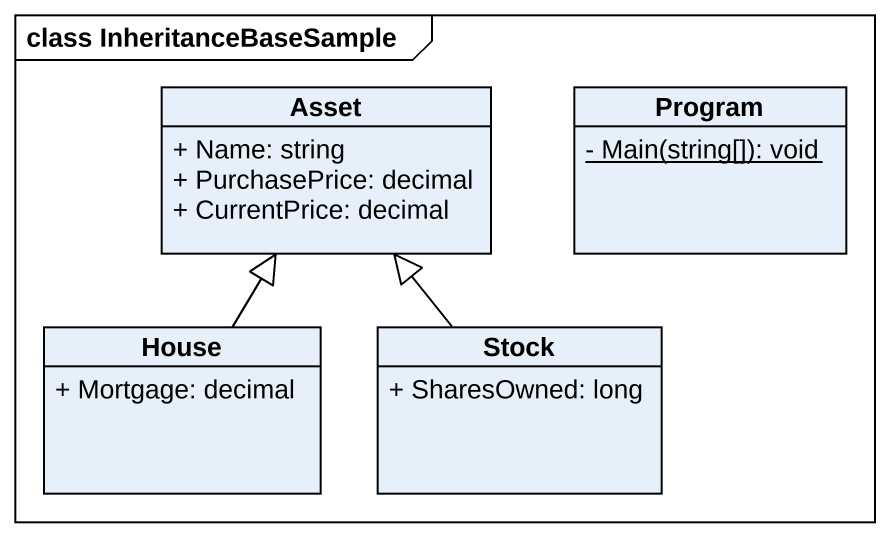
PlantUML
@startuml
mainframe class InheritanceBaseSample
hide circle
hide empty members
skinparam classAttributeIconSize 0
class Asset {
  + Name: string
  + PurchasePrice: decimal
  + CurrentPrice: decimal
}
class Program {
  {static} - Main(string[]): void
}
class House {
  + Mortgage: decimal
}
class Stock {
  + SharesOwned: long
}
House -up-|> Asset
Stock -up-|> Asset
@enduml
